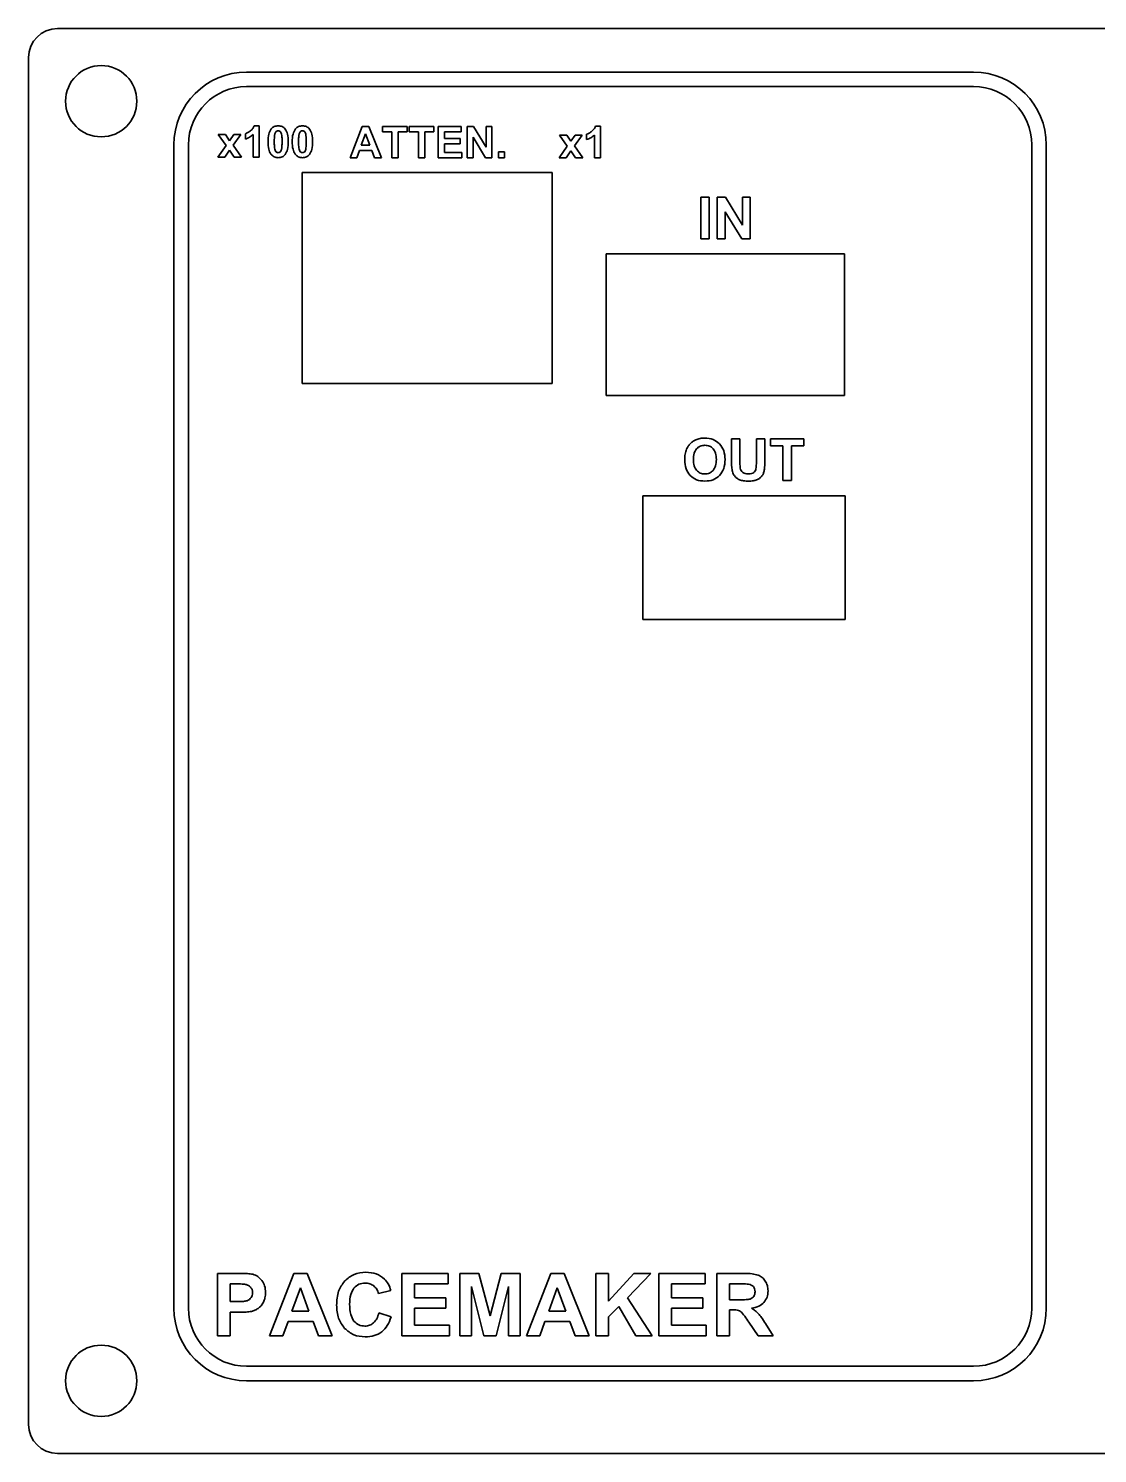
# Model space of a CAD drawing. Header units: millimetres. Extents: x 34 to 182, y 98 to 196.
# Drawn here: x 33.6 to 107.1, y 98 to 196 of the extents above; entities that cross this region are included whole.
import ezdxf

# ---------------------------------------------------------------- set-up
doc = ezdxf.new("R2010")
doc.units = ezdxf.units.MM
doc.header["$LTSCALE"] = 0.75
doc.layers.add('Visible', color=7, linetype='Continuous', lineweight=35)

msp = doc.modelspace()

# ---------------------------------------------------------------- linework, layer by layer
at = {"layer": 'Visible'}
for p, q in [((179.551, 196.039, 0.75), (35.551, 196.039, 0.75)), ((33.551, 194.039, 0.75), (33.551, 100.039, 0.75)), ((48.551, 193.039, 0.75), (98.551, 193.039, 0.75)), ((98.551, 192.039, 0.75), (48.551, 192.039, 0.75)), ((49.078, 189.348, 0.75), (49.412, 189.348, 0.75)), ((49.412, 189.348, 0.75), (49.412, 187.192, 0.75)), ((55.668, 187.155, 0.75), (56.504, 189.303, 0.75)), ((56.504, 189.303, 0.75), (56.963, 189.303, 0.75)), ((56.963, 189.303, 0.75), (57.823, 187.155, 0.75)), ((57.899, 188.939, 0.75), (57.899, 189.303, 0.75)), ((57.899, 189.303, 0.75), (59.605, 189.303, 0.75)), ((59.605, 189.303, 0.75), (59.605, 188.939, 0.75)), ((59.731, 188.939, 0.75), (59.731, 189.303, 0.75)), ((59.731, 189.303, 0.75), (61.438, 189.303, 0.75)), ((61.438, 189.303, 0.75), (61.438, 188.939, 0.75)), ((61.718, 187.155, 0.75), (61.718, 189.303, 0.75)), ((61.718, 189.303, 0.75), (63.31, 189.303, 0.75)), ((63.31, 189.303, 0.75), (63.31, 188.939, 0.75)), ((63.723, 187.155, 0.75), (63.723, 189.303, 0.75)), ((63.723, 189.303, 0.75), (64.145, 189.303, 0.75)), ((64.145, 189.303, 0.75), (65.024, 187.869, 0.75)), ((65.024, 187.869, 0.75), (65.024, 189.303, 0.75)), ((65.024, 189.303, 0.75), (65.427, 189.303, 0.75)), ((65.427, 189.303, 0.75), (65.427, 187.155, 0.75)), ((72.545, 189.311, 0.75), (72.879, 189.311, 0.75)), ((72.879, 189.311, 0.75), (72.879, 187.155, 0.75)), ((47.142, 187.993, 0.75), (46.604, 188.747, 0.75)), ((46.604, 188.747, 0.75), (47.107, 188.747, 0.75)), ((47.107, 188.747, 0.75), (47.382, 188.32, 0.75)), ((47.382, 188.32, 0.75), (47.672, 188.747, 0.75)), ((48.155, 188.747, 0.75), (47.628, 188.011, 0.75)), ((47.672, 188.747, 0.75), (48.155, 188.747, 0.75)), ((48.469, 188.431, 0.75), (48.469, 188.805, 0.75)), ((49.001, 187.192, 0.75), (49.001, 188.743, 0.75)), ((56.729, 188.802, 0.75), (56.438, 188.005, 0.75)), ((57.024, 188.005, 0.75), (56.729, 188.802, 0.75)), ((58.536, 188.939, 0.75), (57.899, 188.939, 0.75)), ((58.536, 187.155, 0.75), (58.536, 188.939, 0.75)), ((58.97, 188.939, 0.75), (58.97, 187.155, 0.75)), ((59.605, 188.939, 0.75), (58.97, 188.939, 0.75)), ((60.369, 188.939, 0.75), (59.731, 188.939, 0.75)), ((60.369, 187.155, 0.75), (60.369, 188.939, 0.75)), ((60.802, 188.939, 0.75), (60.802, 187.155, 0.75)), ((61.438, 188.939, 0.75), (60.802, 188.939, 0.75)), ((63.31, 188.939, 0.75), (62.151, 188.939, 0.75)), ((62.151, 188.939, 0.75), (62.151, 188.463, 0.75)), ((62.151, 188.463, 0.75), (63.229, 188.463, 0.75)), ((63.229, 188.463, 0.75), (63.229, 188.101, 0.75)), ((64.126, 188.556, 0.75), (64.126, 187.155, 0.75)), ((64.992, 187.155, 0.75), (64.126, 188.556, 0.75)), ((70.608, 187.956, 0.75), (70.071, 188.711, 0.75)), ((70.071, 188.711, 0.75), (70.573, 188.711, 0.75)), ((70.573, 188.711, 0.75), (70.849, 188.283, 0.75)), ((70.849, 188.283, 0.75), (71.139, 188.711, 0.75)), ((71.622, 188.711, 0.75), (71.095, 187.974, 0.75)), ((71.139, 188.711, 0.75), (71.622, 188.711, 0.75)), ((71.936, 188.394, 0.75), (71.936, 188.768, 0.75)), ((72.467, 187.155, 0.75), (72.467, 188.706, 0.75)), ((43.551, 108.039, 0.75), (43.551, 188.039, 0.75)), ((44.551, 188.039, 0.75), (44.551, 108.039, 0.75)), ((46.581, 187.192, 0.75), (47.142, 187.993, 0.75)), ((47.063, 187.192, 0.75), (46.581, 187.192, 0.75)), ((47.382, 187.674, 0.75), (47.063, 187.192, 0.75)), ((47.698, 187.192, 0.75), (47.382, 187.674, 0.75)), ((47.628, 188.011, 0.75), (48.204, 187.192, 0.75)), ((48.204, 187.192, 0.75), (47.698, 187.192, 0.75)), ((49.412, 187.192, 0.75), (49.001, 187.192, 0.75)), ((56.305, 187.643, 0.75), (56.128, 187.155, 0.75)), ((57.164, 187.643, 0.75), (56.305, 187.643, 0.75)), ((56.438, 188.005, 0.75), (57.024, 188.005, 0.75)), ((57.351, 187.155, 0.75), (57.164, 187.643, 0.75)), ((63.229, 188.101, 0.75), (62.151, 188.101, 0.75)), ((62.151, 188.101, 0.75), (62.151, 187.517, 0.75)), ((62.151, 187.517, 0.75), (63.351, 187.517, 0.75)), ((63.351, 187.517, 0.75), (63.351, 187.155, 0.75)), ((65.882, 187.155, 0.75), (65.882, 187.567, 0.75)), ((65.882, 187.567, 0.75), (66.294, 187.567, 0.75)), ((66.294, 187.567, 0.75), (66.294, 187.155, 0.75)), ((70.047, 187.155, 0.75), (70.608, 187.956, 0.75)), ((70.849, 187.637, 0.75), (70.529, 187.155, 0.75)), ((71.165, 187.155, 0.75), (70.849, 187.637, 0.75)), ((71.095, 187.974, 0.75), (71.67, 187.155, 0.75)), ((102.551, 108.039, 0.75), (102.551, 188.039, 0.75)), ((103.551, 188.039, 0.75), (103.551, 108.039, 0.75)), ((56.128, 187.155, 0.75), (55.668, 187.155, 0.75)), ((57.823, 187.155, 0.75), (57.351, 187.155, 0.75)), ((58.97, 187.155, 0.75), (58.536, 187.155, 0.75)), ((60.802, 187.155, 0.75), (60.369, 187.155, 0.75)), ((63.351, 187.155, 0.75), (61.718, 187.155, 0.75)), ((64.126, 187.155, 0.75), (63.723, 187.155, 0.75)), ((65.427, 187.155, 0.75), (64.992, 187.155, 0.75)), ((66.294, 187.155, 0.75), (65.882, 187.155, 0.75)), ((70.529, 187.155, 0.75), (70.047, 187.155, 0.75)), ((71.67, 187.155, 0.75), (71.165, 187.155, 0.75)), ((72.879, 187.155, 0.75), (72.467, 187.155, 0.75)), ((52.371, 171.62, 0.75), (52.371, 186.135, 0.75)), ((52.371, 186.135, 0.75), (69.571, 186.135, 0.75)), ((69.571, 186.135, 0.75), (69.571, 171.62, 0.75)), ((79.788, 181.567, 0.75), (79.788, 184.43, 0.75)), ((79.788, 184.43, 0.75), (80.366, 184.43, 0.75)), ((80.366, 184.43, 0.75), (80.366, 181.567, 0.75)), ((80.923, 181.567, 0.75), (80.923, 184.43, 0.75)), ((80.923, 184.43, 0.75), (81.485, 184.43, 0.75)), ((81.485, 184.43, 0.75), (82.657, 182.518, 0.75)), ((82.657, 182.518, 0.75), (82.657, 184.43, 0.75)), ((82.657, 184.43, 0.75), (83.194, 184.43, 0.75)), ((83.194, 184.43, 0.75), (83.194, 181.567, 0.75)), ((81.46, 183.434, 0.75), (81.46, 181.567, 0.75)), ((82.614, 181.567, 0.75), (81.46, 183.434, 0.75)), ((80.366, 181.567, 0.75), (79.788, 181.567, 0.75)), ((81.46, 181.567, 0.75), (80.923, 181.567, 0.75)), ((83.194, 181.567, 0.75), (82.614, 181.567, 0.75)), ((73.281, 170.797, 0.75), (73.281, 180.547, 0.75)), ((73.281, 180.547, 0.75), (89.681, 180.547, 0.75)), ((89.681, 180.547, 0.75), (89.681, 170.797, 0.75)), ((69.571, 171.62, 0.75), (52.371, 171.62, 0.75)), ((89.681, 170.797, 0.75), (73.281, 170.797, 0.75)), ((81.904, 166.295, 0.75), (81.904, 167.822, 0.75)), ((81.904, 167.822, 0.75), (82.482, 167.822, 0.75)), ((82.482, 167.822, 0.75), (82.482, 166.271, 0.75)), ((83.609, 166.238, 0.75), (83.609, 167.822, 0.75)), ((83.609, 167.822, 0.75), (84.187, 167.822, 0.75)), ((84.187, 167.822, 0.75), (84.187, 166.318, 0.75)), ((84.591, 167.338, 0.75), (84.591, 167.822, 0.75)), ((84.591, 167.822, 0.75), (86.867, 167.822, 0.75)), ((86.867, 167.822, 0.75), (86.867, 167.338, 0.75)), ((85.441, 167.338, 0.75), (84.591, 167.338, 0.75)), ((85.441, 164.959, 0.75), (85.441, 167.338, 0.75)), ((86.019, 167.338, 0.75), (86.019, 164.959, 0.75)), ((86.867, 167.338, 0.75), (86.019, 167.338, 0.75)), ((86.019, 164.959, 0.75), (85.441, 164.959, 0.75)), ((75.813, 155.39, 0.75), (75.813, 163.89, 0.75)), ((75.813, 163.89, 0.75), (89.713, 163.89, 0.75)), ((89.713, 163.89, 0.75), (89.713, 155.39, 0.75)), ((89.713, 155.39, 0.75), (75.813, 155.39, 0.75)), ((46.561, 110.427, 0.75), (47.953, 110.427, 0.75)), ((46.561, 106.132, 0.75), (46.561, 110.427, 0.75)), ((50.127, 106.132, 0.75), (51.8, 110.427, 0.75)), ((51.8, 110.427, 0.75), (52.717, 110.427, 0.75)), ((52.717, 110.427, 0.75), (54.436, 106.132, 0.75)), ((59.229, 110.427, 0.75), (62.414, 110.427, 0.75)), ((59.229, 106.132, 0.75), (59.229, 110.427, 0.75)), ((62.414, 110.427, 0.75), (62.414, 109.7, 0.75)), ((63.22, 110.427, 0.75), (64.517, 110.427, 0.75)), ((63.22, 106.132, 0.75), (63.22, 110.427, 0.75)), ((64.517, 110.427, 0.75), (65.297, 107.497, 0.75)), ((65.297, 107.497, 0.75), (66.067, 110.427, 0.75)), ((66.067, 110.427, 0.75), (67.368, 110.427, 0.75)), ((67.368, 110.427, 0.75), (67.368, 106.132, 0.75)), ((67.793, 106.132, 0.75), (69.466, 110.427, 0.75)), ((69.466, 110.427, 0.75), (70.383, 110.427, 0.75)), ((70.383, 110.427, 0.75), (72.102, 106.132, 0.75)), ((72.574, 110.427, 0.75), (73.441, 110.427, 0.75)), ((72.574, 106.132, 0.75), (72.574, 110.427, 0.75)), ((73.441, 108.52, 0.75), (75.193, 110.427, 0.75)), ((73.441, 110.427, 0.75), (73.441, 108.52, 0.75)), ((76.359, 110.427, 0.75), (74.742, 108.754, 0.75)), ((75.193, 110.427, 0.75), (76.359, 110.427, 0.75)), ((76.895, 110.427, 0.75), (80.08, 110.427, 0.75)), ((76.895, 106.132, 0.75), (76.895, 110.427, 0.75)), ((80.08, 110.427, 0.75), (80.08, 109.7, 0.75)), ((80.9, 110.427, 0.75), (82.725, 110.427, 0.75)), ((80.9, 106.132, 0.75), (80.9, 110.427, 0.75)), ((47.429, 109.7, 0.75), (47.429, 108.482, 0.75)), ((47.847, 109.7, 0.75), (47.429, 109.7, 0.75)), ((52.248, 109.425, 0.75), (51.668, 107.831, 0.75)), ((52.84, 107.831, 0.75), (52.248, 109.425, 0.75)), ((58.473, 109.243, 0.75), (57.615, 109.038, 0.75)), ((60.097, 109.7, 0.75), (60.097, 108.748, 0.75)), ((62.414, 109.7, 0.75), (60.097, 109.7, 0.75)), ((64.025, 109.513, 0.75), (64.025, 106.132, 0.75)), ((64.875, 106.132, 0.75), (64.025, 109.513, 0.75)), ((66.562, 109.513, 0.75), (65.71, 106.132, 0.75)), ((66.562, 106.132, 0.75), (66.562, 109.513, 0.75)), ((69.914, 109.425, 0.75), (69.334, 107.831, 0.75)), ((70.506, 107.831, 0.75), (69.914, 109.425, 0.75)), ((77.763, 109.7, 0.75), (77.763, 108.748, 0.75)), ((80.08, 109.7, 0.75), (77.763, 109.7, 0.75)), ((82.444, 109.7, 0.75), (81.767, 109.7, 0.75)), ((81.767, 109.7, 0.75), (81.767, 108.611, 0.75)), ((47.429, 108.482, 0.75), (47.903, 108.482, 0.75)), ((51.668, 107.831, 0.75), (52.84, 107.831, 0.75)), ((60.097, 108.748, 0.75), (62.253, 108.748, 0.75)), ((60.097, 108.025, 0.75), (60.097, 106.856, 0.75)), ((62.253, 108.025, 0.75), (60.097, 108.025, 0.75)), ((62.253, 108.748, 0.75), (62.253, 108.025, 0.75)), ((69.334, 107.831, 0.75), (70.506, 107.831, 0.75)), ((74.144, 108.148, 0.75), (73.441, 107.43, 0.75)), ((75.325, 106.132, 0.75), (74.144, 108.148, 0.75)), ((74.742, 108.754, 0.75), (76.447, 106.132, 0.75)), ((77.763, 108.748, 0.75), (79.919, 108.748, 0.75)), ((77.763, 108.025, 0.75), (77.763, 106.856, 0.75)), ((79.919, 108.025, 0.75), (77.763, 108.025, 0.75)), ((79.919, 108.748, 0.75), (79.919, 108.025, 0.75)), ((81.767, 108.611, 0.75), (82.409, 108.611, 0.75)), ((81.767, 107.925, 0.75), (81.767, 106.132, 0.75)), ((81.943, 107.925, 0.75), (81.767, 107.925, 0.75)), ((47.429, 107.752, 0.75), (47.429, 106.132, 0.75)), ((47.994, 107.752, 0.75), (47.429, 107.752, 0.75)), ((51.401, 107.108, 0.75), (51.047, 106.132, 0.75)), ((53.118, 107.108, 0.75), (51.401, 107.108, 0.75)), ((53.493, 106.132, 0.75), (53.118, 107.108, 0.75)), ((57.644, 107.711, 0.75), (58.485, 107.445, 0.75)), ((60.097, 106.856, 0.75), (62.496, 106.856, 0.75)), ((62.496, 106.856, 0.75), (62.496, 106.132, 0.75)), ((69.067, 107.108, 0.75), (68.713, 106.132, 0.75)), ((70.784, 107.108, 0.75), (69.067, 107.108, 0.75)), ((71.159, 106.132, 0.75), (70.784, 107.108, 0.75)), ((73.441, 107.43, 0.75), (73.441, 106.132, 0.75)), ((77.763, 106.856, 0.75), (80.162, 106.856, 0.75)), ((80.162, 106.856, 0.75), (80.162, 106.132, 0.75)), ((83.724, 106.132, 0.75), (83.097, 107.067, 0.75)), ((84.237, 106.97, 0.75), (84.762, 106.132, 0.75)), ((47.429, 106.132, 0.75), (46.561, 106.132, 0.75)), ((51.047, 106.132, 0.75), (50.127, 106.132, 0.75)), ((54.436, 106.132, 0.75), (53.493, 106.132, 0.75)), ((62.496, 106.132, 0.75), (59.229, 106.132, 0.75)), ((64.025, 106.132, 0.75), (63.22, 106.132, 0.75)), ((65.71, 106.132, 0.75), (64.875, 106.132, 0.75)), ((67.368, 106.132, 0.75), (66.562, 106.132, 0.75)), ((68.713, 106.132, 0.75), (67.793, 106.132, 0.75)), ((72.102, 106.132, 0.75), (71.159, 106.132, 0.75)), ((73.441, 106.132, 0.75), (72.574, 106.132, 0.75)), ((76.447, 106.132, 0.75), (75.325, 106.132, 0.75)), ((80.162, 106.132, 0.75), (76.895, 106.132, 0.75)), ((81.767, 106.132, 0.75), (80.9, 106.132, 0.75)), ((84.762, 106.132, 0.75), (83.724, 106.132, 0.75)), ((48.551, 104.039, 0.75), (98.551, 104.039, 0.75)), ((98.551, 103.039, 0.75), (48.551, 103.039, 0.75)), ((35.551, 98.039, 0.75), (179.551, 98.039, 0.75))]:
    msp.add_line(p, q, dxfattribs=at)
at = {"layer": 'Visible', "extrusion": (0, 0, -1)}
for centre in [(-38.551, 191.039, -0.75), (-38.551, 103.039, -0.75)]:
    msp.add_circle(centre, 2.45, dxfattribs=at)
for centre, radius, start, end in [((-35.551, 194.039, -0.75), 2, 0, 90), ((-48.551, 188.039, -0.75), 5, 0, 90), ((-98.551, 188.039, -0.75), 5, 90, 180), ((-48.551, 108.039, -0.75), 5, 270, 0), ((-98.551, 108.039, -0.75), 5, 180, 270), ((-35.551, 100.039, -0.75), 2, 270, 0)]:
    msp.add_arc(centre, radius, start, end, dxfattribs=at)
at = {"layer": 'Visible'}
for centre, start, end in [((48.551, 188.039, 0.75), 90, 180), ((98.551, 188.039, 0.75), 0, 90), ((48.551, 108.039, 0.75), 180, 270), ((98.551, 108.039, 0.75), 270, 0)]:
    msp.add_arc(centre, 4, start, end, dxfattribs=at)
for points, knots in [([(48.819, 189.004, 0.75), (48.877, 189.054, 0.75), (48.988, 189.15, 0.75), (49.049, 189.284, 0.75), (49.078, 189.348, 0.75)], [0, 0, 0, 0, 0.02258052, 0.04353911, 0.04353911, 0.04353911, 0.04353911]), ([(50.237, 189.128, 0.75), (50.302, 189.192, 0.75), (50.437, 189.325, 0.75), (50.626, 189.34, 0.75), (50.723, 189.348, 0.75)], [0, 0, 0, 0, 0.02659508, 0.05489219, 0.05489219, 0.05489219, 0.05489219]), ([(50.723, 189.348, 0.75), (50.821, 189.34, 0.75), (51.01, 189.324, 0.75), (51.145, 189.19, 0.75), (51.211, 189.125, 0.75)], [0, 0, 0, 0, 0.0283473, 0.05516495, 0.05516495, 0.05516495, 0.05516495]), ([(51.905, 189.128, 0.75), (51.971, 189.192, 0.75), (52.106, 189.325, 0.75), (52.294, 189.34, 0.75), (52.392, 189.348, 0.75)], [0, 0, 0, 0, 0.02659508, 0.05489216, 0.05489216, 0.05489216, 0.05489216]), ([(52.392, 189.348, 0.75), (52.489, 189.34, 0.75), (52.679, 189.324, 0.75), (52.814, 189.19, 0.75), (52.88, 189.125, 0.75)], [0, 0, 0, 0, 0.02834733, 0.05516498, 0.05516498, 0.05516498, 0.05516498]), ([(72.286, 188.967, 0.75), (72.343, 189.017, 0.75), (72.454, 189.114, 0.75), (72.515, 189.247, 0.75), (72.545, 189.311, 0.75)], [0, 0, 0, 0, 0.02258052, 0.04353911, 0.04353911, 0.04353911, 0.04353911]), ([(48.469, 188.805, 0.75), (48.526, 188.828, 0.75), (48.651, 188.879, 0.75), (48.76, 188.96, 0.75), (48.819, 189.004, 0.75)], [0, 0, 0, 0, 0.01845445, 0.0404242, 0.0404242, 0.0404242, 0.0404242]), ([(49.001, 188.743, 0.75), (48.922, 188.677, 0.75), (48.762, 188.544, 0.75), (48.567, 188.469, 0.75), (48.469, 188.431, 0.75)], [0, 0, 0, 0, 0.03066658, 0.06202334, 0.06202334, 0.06202334, 0.06202334]), ([(50.026, 188.255, 0.75), (50.028, 188.433, 0.75), (50.031, 188.742, 0.75), (50.176, 189.013, 0.75), (50.237, 189.128, 0.75)], [0, 0, 0, 0, 0.0524144, 0.09096624, 0.09096624, 0.09096624, 0.09096624]), ([(50.218, 187.395, 0.75), (50.162, 187.505, 0.75), (50.027, 187.774, 0.75), (50.026, 188.077, 0.75), (50.026, 188.255, 0.75)], [0, 0, 0, 0, 0.03653563, 0.08915954, 0.08915954, 0.08915954, 0.08915954]), ([(50.499, 188.788, 0.75), (50.487, 188.717, 0.75), (50.456, 188.539, 0.75), (50.457, 188.359, 0.75), (50.457, 188.251, 0.75)], [0, 0, 0, 0, 0.02165895, 0.0540128, 0.0540128, 0.0540128, 0.0540128]), ([(50.457, 188.251, 0.75), (50.456, 188.144, 0.75), (50.456, 187.97, 0.75), (50.484, 187.798, 0.75), (50.495, 187.731, 0.75)], [0, 0, 0, 0, 0.03191119, 0.05221808, 0.05221808, 0.05221808, 0.05221808]), ([(50.59, 188.958, 0.75), (50.571, 188.937, 0.75), (50.527, 188.888, 0.75), (50.509, 188.825, 0.75), (50.499, 188.788, 0.75)], [0, 0, 0, 0, 0.00839607, 0.01949728, 0.01949728, 0.01949728, 0.01949728]), ([(50.723, 189.007, 0.75), (50.699, 189.005, 0.75), (50.65, 189.001, 0.75), (50.61, 188.972, 0.75), (50.59, 188.958, 0.75)], [0, 0, 0, 0, 0.00717046, 0.01440642, 0.01440642, 0.01440642, 0.01440642]), ([(50.855, 188.958, 0.75), (50.835, 188.972, 0.75), (50.796, 189.001, 0.75), (50.747, 189.005, 0.75), (50.723, 189.007, 0.75)], [0, 0, 0, 0, 0.00714113, 0.01427546, 0.01427546, 0.01427546, 0.01427546]), ([(50.952, 188.769, 0.75), (50.941, 188.811, 0.75), (50.922, 188.881, 0.75), (50.875, 188.936, 0.75), (50.855, 188.958, 0.75)], [0, 0, 0, 0, 0.01259324, 0.02145562, 0.02145562, 0.02145562, 0.02145562]), ([(50.947, 187.715, 0.75), (50.96, 187.786, 0.75), (50.99, 187.963, 0.75), (50.99, 188.143, 0.75), (50.99, 188.251, 0.75)], [0, 0, 0, 0, 0.02155029, 0.05386756, 0.05386756, 0.05386756, 0.05386756]), ([(50.99, 188.251, 0.75), (50.99, 188.357, 0.75), (50.991, 188.531, 0.75), (50.963, 188.703, 0.75), (50.952, 188.769, 0.75)], [0, 0, 0, 0, 0.03187458, 0.05207268, 0.05207268, 0.05207268, 0.05207268]), ([(51.421, 188.251, 0.75), (51.419, 188.072, 0.75), (51.415, 187.762, 0.75), (51.271, 187.49, 0.75), (51.21, 187.375, 0.75)], [0, 0, 0, 0, 0.05263301, 0.09125167, 0.09125167, 0.09125167, 0.09125167]), ([(51.211, 189.125, 0.75), (51.272, 189.011, 0.75), (51.416, 188.739, 0.75), (51.419, 188.43, 0.75), (51.421, 188.251, 0.75)], [0, 0, 0, 0, 0.03840661, 0.0910724, 0.0910724, 0.0910724, 0.0910724]), ([(51.694, 188.255, 0.75), (51.696, 188.433, 0.75), (51.7, 188.742, 0.75), (51.844, 189.013, 0.75), (51.905, 189.128, 0.75)], [0, 0, 0, 0, 0.05241441, 0.09096625, 0.09096625, 0.09096625, 0.09096625]), ([(51.886, 187.395, 0.75), (51.831, 187.505, 0.75), (51.695, 187.774, 0.75), (51.695, 188.077, 0.75), (51.694, 188.255, 0.75)], [0, 0, 0, 0, 0.03653565, 0.08915955, 0.08915955, 0.08915955, 0.08915955]), ([(52.125, 188.251, 0.75), (52.125, 188.144, 0.75), (52.124, 187.97, 0.75), (52.152, 187.798, 0.75), (52.163, 187.731, 0.75)], [0, 0, 0, 0, 0.03191119, 0.05221808, 0.05221808, 0.05221808, 0.05221808]), ([(52.168, 188.788, 0.75), (52.155, 188.717, 0.75), (52.125, 188.539, 0.75), (52.125, 188.359, 0.75), (52.125, 188.251, 0.75)], [0, 0, 0, 0, 0.02165895, 0.0540128, 0.0540128, 0.0540128, 0.0540128]), ([(52.258, 188.958, 0.75), (52.239, 188.937, 0.75), (52.195, 188.888, 0.75), (52.178, 188.825, 0.75), (52.168, 188.788, 0.75)], [0, 0, 0, 0, 0.00839607, 0.01949727, 0.01949727, 0.01949727, 0.01949727]), ([(52.392, 189.007, 0.75), (52.367, 189.005, 0.75), (52.319, 189.001, 0.75), (52.279, 188.972, 0.75), (52.258, 188.958, 0.75)], [0, 0, 0, 0, 0.00717049, 0.01440645, 0.01440645, 0.01440645, 0.01440645]), ([(52.524, 188.958, 0.75), (52.504, 188.972, 0.75), (52.464, 189.001, 0.75), (52.416, 189.005, 0.75), (52.392, 189.007, 0.75)], [0, 0, 0, 0, 0.0071411, 0.01427546, 0.01427546, 0.01427546, 0.01427546]), ([(52.62, 188.769, 0.75), (52.609, 188.811, 0.75), (52.59, 188.881, 0.75), (52.543, 188.936, 0.75), (52.524, 188.958, 0.75)], [0, 0, 0, 0, 0.01259324, 0.0214556, 0.0214556, 0.0214556, 0.0214556]), ([(52.616, 187.715, 0.75), (52.628, 187.786, 0.75), (52.659, 187.963, 0.75), (52.659, 188.143, 0.75), (52.658, 188.251, 0.75)], [0, 0, 0, 0, 0.02155028, 0.05386755, 0.05386755, 0.05386755, 0.05386755]), ([(52.658, 188.251, 0.75), (52.659, 188.357, 0.75), (52.66, 188.531, 0.75), (52.631, 188.703, 0.75), (52.62, 188.769, 0.75)], [0, 0, 0, 0, 0.03187458, 0.05207269, 0.05207269, 0.05207269, 0.05207269]), ([(53.089, 188.251, 0.75), (53.087, 188.072, 0.75), (53.084, 187.762, 0.75), (52.939, 187.49, 0.75), (52.878, 187.375, 0.75)], [0, 0, 0, 0, 0.05263301, 0.09125164, 0.09125164, 0.09125164, 0.09125164]), ([(52.88, 189.125, 0.75), (52.94, 189.011, 0.75), (53.084, 188.739, 0.75), (53.087, 188.43, 0.75), (53.089, 188.251, 0.75)], [0, 0, 0, 0, 0.0384066, 0.09107239, 0.09107239, 0.09107239, 0.09107239]), ([(71.936, 188.768, 0.75), (71.993, 188.791, 0.75), (72.118, 188.842, 0.75), (72.227, 188.923, 0.75), (72.286, 188.967, 0.75)], [0, 0, 0, 0, 0.01845445, 0.0404242, 0.0404242, 0.0404242, 0.0404242]), ([(72.467, 188.706, 0.75), (72.388, 188.64, 0.75), (72.228, 188.507, 0.75), (72.034, 188.432, 0.75), (71.936, 188.394, 0.75)], [0, 0, 0, 0, 0.03066658, 0.06202334, 0.06202334, 0.06202334, 0.06202334]), ([(50.723, 187.155, 0.75), (50.624, 187.165, 0.75), (50.427, 187.184, 0.75), (50.287, 187.325, 0.75), (50.218, 187.395, 0.75)], [0, 0, 0, 0, 0.02893821, 0.05755222, 0.05755222, 0.05755222, 0.05755222]), ([(50.495, 187.731, 0.75), (50.506, 187.69, 0.75), (50.525, 187.621, 0.75), (50.571, 187.566, 0.75), (50.59, 187.543, 0.75)], [0, 0, 0, 0, 0.01247747, 0.02124461, 0.02124461, 0.02124461, 0.02124461]), ([(50.59, 187.543, 0.75), (50.61, 187.53, 0.75), (50.651, 187.502, 0.75), (50.699, 187.498, 0.75), (50.723, 187.496, 0.75)], [0, 0, 0, 0, 0.00718155, 0.01434593, 0.01434593, 0.01434593, 0.01434593]), ([(50.723, 187.496, 0.75), (50.748, 187.498, 0.75), (50.796, 187.502, 0.75), (50.836, 187.53, 0.75), (50.857, 187.543, 0.75)], [0, 0, 0, 0, 0.00716435, 0.01434592, 0.01434592, 0.01434592, 0.01434592]), ([(51.21, 187.375, 0.75), (51.144, 187.311, 0.75), (51.009, 187.179, 0.75), (50.821, 187.163, 0.75), (50.723, 187.155, 0.75)], [0, 0, 0, 0, 0.02659508, 0.05489216, 0.05489216, 0.05489216, 0.05489216]), ([(50.857, 187.543, 0.75), (50.876, 187.565, 0.75), (50.919, 187.614, 0.75), (50.937, 187.678, 0.75), (50.947, 187.715, 0.75)], [0, 0, 0, 0, 0.0084826, 0.01961811, 0.01961811, 0.01961811, 0.01961811]), ([(52.392, 187.155, 0.75), (52.293, 187.165, 0.75), (52.095, 187.184, 0.75), (51.956, 187.325, 0.75), (51.886, 187.395, 0.75)], [0, 0, 0, 0, 0.02893818, 0.05755221, 0.05755221, 0.05755221, 0.05755221]), ([(52.163, 187.731, 0.75), (52.174, 187.69, 0.75), (52.193, 187.621, 0.75), (52.239, 187.566, 0.75), (52.258, 187.543, 0.75)], [0, 0, 0, 0, 0.01247747, 0.02124461, 0.02124461, 0.02124461, 0.02124461]), ([(52.258, 187.543, 0.75), (52.279, 187.53, 0.75), (52.319, 187.502, 0.75), (52.368, 187.498, 0.75), (52.392, 187.496, 0.75)], [0, 0, 0, 0, 0.0071816, 0.01434595, 0.01434595, 0.01434595, 0.01434595]), ([(52.392, 187.496, 0.75), (52.416, 187.498, 0.75), (52.465, 187.502, 0.75), (52.505, 187.53, 0.75), (52.525, 187.543, 0.75)], [0, 0, 0, 0, 0.00716435, 0.0143459, 0.0143459, 0.0143459, 0.0143459]), ([(52.878, 187.375, 0.75), (52.813, 187.311, 0.75), (52.678, 187.179, 0.75), (52.489, 187.163, 0.75), (52.392, 187.155, 0.75)], [0, 0, 0, 0, 0.02659508, 0.05489216, 0.05489216, 0.05489216, 0.05489216]), ([(52.525, 187.543, 0.75), (52.544, 187.565, 0.75), (52.588, 187.614, 0.75), (52.606, 187.678, 0.75), (52.616, 187.715, 0.75)], [0, 0, 0, 0, 0.0084826, 0.01961813, 0.01961813, 0.01961813, 0.01961813]), ([(79.076, 167.5, 0.75), (79.133, 167.554, 0.75), (79.243, 167.658, 0.75), (79.38, 167.725, 0.75), (79.447, 167.758, 0.75)], [0, 0, 0, 0, 0.02334556, 0.04541782, 0.04541782, 0.04541782, 0.04541782]), ([(79.447, 167.758, 0.75), (79.542, 167.791, 0.75), (79.742, 167.86, 0.75), (79.953, 167.867, 0.75), (80.064, 167.871, 0.75)], [0, 0, 0, 0, 0.03003529, 0.06306708, 0.06306708, 0.06306708, 0.06306708]), ([(80.064, 167.871, 0.75), (80.261, 167.858, 0.75), (80.64, 167.832, 0.75), (80.935, 167.593, 0.75), (81.076, 167.478, 0.75)], [0, 0, 0, 0, 0.0577733, 0.1109141, 0.1109141, 0.1109141, 0.1109141]), ([(78.679, 166.373, 0.75), (78.683, 166.508, 0.75), (78.689, 166.76, 0.75), (78.772, 166.998, 0.75), (78.81, 167.107, 0.75)], [0, 0, 0, 0, 0.04036716, 0.07499043, 0.07499043, 0.07499043, 0.07499043]), ([(78.81, 167.107, 0.75), (78.846, 167.178, 0.75), (78.917, 167.321, 0.75), (79.023, 167.44, 0.75), (79.076, 167.5, 0.75)], [0, 0, 0, 0, 0.02373675, 0.04758294, 0.04758294, 0.04758294, 0.04758294]), ([(79.494, 167.131, 0.75), (79.43, 167.031, 0.75), (79.287, 166.808, 0.75), (79.279, 166.541, 0.75), (79.275, 166.393, 0.75)], [0, 0, 0, 0, 0.03477714, 0.07828627, 0.07828627, 0.07828627, 0.07828627]), ([(80.07, 167.377, 0.75), (79.957, 167.368, 0.75), (79.738, 167.35, 0.75), (79.574, 167.203, 0.75), (79.494, 167.131, 0.75)], [0, 0, 0, 0, 0.03285654, 0.06420727, 0.06420727, 0.06420727, 0.06420727]), ([(80.642, 167.135, 0.75), (80.563, 167.205, 0.75), (80.4, 167.351, 0.75), (80.182, 167.368, 0.75), (80.07, 167.377, 0.75)], [0, 0, 0, 0, 0.03094151, 0.06368393, 0.06368393, 0.06368393, 0.06368393]), ([(80.859, 166.4, 0.75), (80.855, 166.548, 0.75), (80.847, 166.813, 0.75), (80.705, 167.036, 0.75), (80.642, 167.135, 0.75)], [0, 0, 0, 0, 0.04330923, 0.07784507, 0.07784507, 0.07784507, 0.07784507]), ([(81.076, 167.478, 0.75), (81.187, 167.328, 0.75), (81.425, 167.004, 0.75), (81.445, 166.602, 0.75), (81.457, 166.387, 0.75)], [0, 0, 0, 0, 0.0549343, 0.117914, 0.117914, 0.117914, 0.117914]), ([(79.056, 165.299, 0.75), (78.946, 165.448, 0.75), (78.712, 165.766, 0.75), (78.69, 166.162, 0.75), (78.679, 166.373, 0.75)], [0, 0, 0, 0, 0.0543232, 0.1160816, 0.1160816, 0.1160816, 0.1160816]), ([(79.275, 166.393, 0.75), (79.28, 166.246, 0.75), (79.289, 165.978, 0.75), (79.434, 165.755, 0.75), (79.5, 165.654, 0.75)], [0, 0, 0, 0, 0.04314045, 0.0784699, 0.0784699, 0.0784699, 0.0784699]), ([(79.5, 165.654, 0.75), (79.58, 165.581, 0.75), (79.742, 165.434, 0.75), (79.96, 165.414, 0.75), (80.07, 165.404, 0.75)], [0, 0, 0, 0, 0.03164197, 0.06379818, 0.06379818, 0.06379818, 0.06379818]), ([(80.07, 165.404, 0.75), (80.179, 165.414, 0.75), (80.396, 165.434, 0.75), (80.557, 165.58, 0.75), (80.636, 165.652, 0.75)], [0, 0, 0, 0, 0.03205094, 0.06337016, 0.06337016, 0.06337016, 0.06337016]), ([(80.636, 165.652, 0.75), (80.701, 165.753, 0.75), (80.846, 165.98, 0.75), (80.854, 166.251, 0.75), (80.859, 166.4, 0.75)], [0, 0, 0, 0, 0.03538893, 0.07934633, 0.07934633, 0.07934633, 0.07934633]), ([(81.457, 166.387, 0.75), (81.446, 166.173, 0.75), (81.425, 165.773, 0.75), (81.189, 165.451, 0.75), (81.08, 165.301, 0.75)], [0, 0, 0, 0, 0.0625306, 0.1171877, 0.1171877, 0.1171877, 0.1171877]), ([(81.96, 165.568, 0.75), (81.944, 165.67, 0.75), (81.905, 165.91, 0.75), (81.904, 166.154, 0.75), (81.904, 166.295, 0.75)], [0, 0, 0, 0, 0.03076348, 0.07297473, 0.07297473, 0.07297473, 0.07297473]), ([(82.482, 166.271, 0.75), (82.481, 166.17, 0.75), (82.48, 166.01, 0.75), (82.497, 165.851, 0.75), (82.503, 165.793, 0.75)], [0, 0, 0, 0, 0.03042467, 0.04793063, 0.04793063, 0.04793063, 0.04793063]), ([(82.503, 165.793, 0.75), (82.52, 165.737, 0.75), (82.553, 165.627, 0.75), (82.637, 165.549, 0.75), (82.679, 165.51, 0.75)], [0, 0, 0, 0, 0.01705556, 0.03388881, 0.03388881, 0.03388881, 0.03388881]), ([(83.433, 165.504, 0.75), (83.471, 165.539, 0.75), (83.544, 165.608, 0.75), (83.57, 165.705, 0.75), (83.584, 165.752, 0.75)], [0, 0, 0, 0, 0.0150804, 0.02951057, 0.02951057, 0.02951057, 0.02951057]), ([(83.584, 165.752, 0.75), (83.591, 165.817, 0.75), (83.609, 165.978, 0.75), (83.609, 166.141, 0.75), (83.609, 166.238, 0.75)], [0, 0, 0, 0, 0.01957525, 0.04873256, 0.04873256, 0.04873256, 0.04873256]), ([(84.187, 166.318, 0.75), (84.187, 166.171, 0.75), (84.188, 165.927, 0.75), (84.154, 165.686, 0.75), (84.14, 165.59, 0.75)], [0, 0, 0, 0, 0.04400975, 0.07308052, 0.07308052, 0.07308052, 0.07308052]), ([(80.072, 164.91, 0.75), (79.873, 164.923, 0.75), (79.493, 164.948, 0.75), (79.197, 165.185, 0.75), (79.056, 165.299, 0.75)], [0, 0, 0, 0, 0.0581419, 0.1111209, 0.1111209, 0.1111209, 0.1111209]), ([(81.08, 165.301, 0.75), (80.939, 165.187, 0.75), (80.646, 164.949, 0.75), (80.269, 164.923, 0.75), (80.072, 164.91, 0.75)], [0, 0, 0, 0, 0.052897, 0.1104695, 0.1104695, 0.1104695, 0.1104695]), ([(82.123, 165.25, 0.75), (82.085, 165.3, 0.75), (82.013, 165.397, 0.75), (81.978, 165.513, 0.75), (81.96, 165.568, 0.75)], [0, 0, 0, 0, 0.01862153, 0.03595502, 0.03595502, 0.03595502, 0.03595502]), ([(82.457, 165.004, 0.75), (82.391, 165.037, 0.75), (82.265, 165.1, 0.75), (82.169, 165.201, 0.75), (82.123, 165.25, 0.75)], [0, 0, 0, 0, 0.02183361, 0.04176412, 0.04176412, 0.04176412, 0.04176412]), ([(83.08, 164.91, 0.75), (82.958, 164.911, 0.75), (82.746, 164.913, 0.75), (82.543, 164.977, 0.75), (82.457, 165.004, 0.75)], [0, 0, 0, 0, 0.03616003, 0.06330712, 0.06330712, 0.06330712, 0.06330712]), ([(82.679, 165.51, 0.75), (82.733, 165.479, 0.75), (82.852, 165.412, 0.75), (82.988, 165.407, 0.75), (83.062, 165.404, 0.75)], [0, 0, 0, 0, 0.01838973, 0.04022918, 0.04022918, 0.04022918, 0.04022918]), ([(83.062, 165.404, 0.75), (83.136, 165.406, 0.75), (83.268, 165.409, 0.75), (83.383, 165.475, 0.75), (83.433, 165.504, 0.75)], [0, 0, 0, 0, 0.0217252, 0.03895629, 0.03895629, 0.03895629, 0.03895629]), ([(83.63, 164.996, 0.75), (83.55, 164.971, 0.75), (83.371, 164.915, 0.75), (83.183, 164.912, 0.75), (83.08, 164.91, 0.75)], [0, 0, 0, 0, 0.02515613, 0.05599278, 0.05599278, 0.05599278, 0.05599278]), ([(83.966, 165.23, 0.75), (83.92, 165.183, 0.75), (83.822, 165.085, 0.75), (83.696, 165.027, 0.75), (83.63, 164.996, 0.75)], [0, 0, 0, 0, 0.01970746, 0.04124965, 0.04124965, 0.04124965, 0.04124965]), ([(84.14, 165.59, 0.75), (84.122, 165.522, 0.75), (84.086, 165.392, 0.75), (84.006, 165.283, 0.75), (83.966, 165.23, 0.75)], [0, 0, 0, 0, 0.02073747, 0.04023923, 0.04023923, 0.04023923, 0.04023923]), ([(47.953, 110.427, 0.75), (48.171, 110.429, 0.75), (48.517, 110.431, 0.75), (48.858, 110.381, 0.75), (48.984, 110.363, 0.75)], [0, 0, 0, 0, 0.0653519, 0.1034527, 0.1034527, 0.1034527, 0.1034527]), ([(48.984, 110.363, 0.75), (49.103, 110.32, 0.75), (49.345, 110.233, 0.75), (49.516, 110.039, 0.75), (49.602, 109.941, 0.75)], [0, 0, 0, 0, 0.03723622, 0.07593118, 0.07593118, 0.07593118, 0.07593118]), ([(49.602, 109.941, 0.75), (49.675, 109.821, 0.75), (49.83, 109.564, 0.75), (49.844, 109.265, 0.75), (49.851, 109.106, 0.75)], [0, 0, 0, 0, 0.04143529, 0.08835891, 0.08835891, 0.08835891, 0.08835891]), ([(54.744, 108.241, 0.75), (54.759, 108.57, 0.75), (54.787, 109.179, 0.75), (55.136, 109.676, 0.75), (55.298, 109.906, 0.75)], [0, 0, 0, 0, 0.0962159, 0.1786344, 0.1786344, 0.1786344, 0.1786344]), ([(55.298, 109.906, 0.75), (55.501, 110.079, 0.75), (55.92, 110.436, 0.75), (56.47, 110.479, 0.75), (56.754, 110.5, 0.75)], [0, 0, 0, 0, 0.0780813, 0.1609447, 0.1609447, 0.1609447, 0.1609447]), ([(56.754, 110.5, 0.75), (57, 110.484, 0.75), (57.474, 110.454, 0.75), (57.853, 110.17, 0.75), (58.034, 110.034, 0.75)], [0, 0, 0, 0, 0.0723545, 0.1388823, 0.1388823, 0.1388823, 0.1388823]), ([(58.034, 110.034, 0.75), (58.127, 109.927, 0.75), (58.328, 109.694, 0.75), (58.423, 109.401, 0.75), (58.473, 109.243, 0.75)], [0, 0, 0, 0, 0.0422185, 0.09131723, 0.09131723, 0.09131723, 0.09131723]), ([(82.725, 110.427, 0.75), (82.925, 110.427, 0.75), (83.263, 110.426, 0.75), (83.59, 110.344, 0.75), (83.724, 110.31, 0.75)], [0, 0, 0, 0, 0.0594718, 0.1009172, 0.1009172, 0.1009172, 0.1009172]), ([(83.724, 110.31, 0.75), (83.824, 110.264, 0.75), (84.026, 110.17, 0.75), (84.158, 109.99, 0.75), (84.225, 109.9, 0.75)], [0, 0, 0, 0, 0.03240493, 0.06567699, 0.06567699, 0.06567699, 0.06567699]), ([(84.225, 109.9, 0.75), (84.28, 109.796, 0.75), (84.392, 109.584, 0.75), (84.406, 109.345, 0.75), (84.413, 109.223, 0.75)], [0, 0, 0, 0, 0.03469181, 0.07095794, 0.07095794, 0.07095794, 0.07095794]), ([(48.472, 109.671, 0.75), (48.394, 109.68, 0.75), (48.186, 109.702, 0.75), (47.978, 109.701, 0.75), (47.847, 109.7, 0.75)], [0, 0, 0, 0, 0.02346735, 0.06251232, 0.06251232, 0.06251232, 0.06251232]), ([(48.82, 109.481, 0.75), (48.771, 109.527, 0.75), (48.671, 109.62, 0.75), (48.538, 109.654, 0.75), (48.472, 109.671, 0.75)], [0, 0, 0, 0, 0.0199146, 0.04029777, 0.04029777, 0.04029777, 0.04029777]), ([(48.958, 109.094, 0.75), (48.953, 109.168, 0.75), (48.944, 109.31, 0.75), (48.86, 109.425, 0.75), (48.82, 109.481, 0.75)], [0, 0, 0, 0, 0.021662, 0.04179721, 0.04179721, 0.04179721, 0.04179721]), ([(48.858, 108.76, 0.75), (48.887, 108.81, 0.75), (48.947, 108.914, 0.75), (48.954, 109.033, 0.75), (48.958, 109.094, 0.75)], [0, 0, 0, 0, 0.01723106, 0.03527484, 0.03527484, 0.03527484, 0.03527484]), ([(49.851, 109.106, 0.75), (49.847, 108.983, 0.75), (49.839, 108.752, 0.75), (49.75, 108.54, 0.75), (49.708, 108.441, 0.75)], [0, 0, 0, 0, 0.03657785, 0.06854787, 0.06854787, 0.06854787, 0.06854787]), ([(55.933, 109.416, 0.75), (55.848, 109.27, 0.75), (55.648, 108.93, 0.75), (55.641, 108.533, 0.75), (55.638, 108.306, 0.75)], [0, 0, 0, 0, 0.0500828, 0.1166329, 0.1166329, 0.1166329, 0.1166329]), ([(56.71, 109.759, 0.75), (56.559, 109.746, 0.75), (56.261, 109.719, 0.75), (56.042, 109.516, 0.75), (55.933, 109.416, 0.75)], [0, 0, 0, 0, 0.04412628, 0.08703158, 0.08703158, 0.08703158, 0.08703158]), ([(57.296, 109.566, 0.75), (57.21, 109.622, 0.75), (57.032, 109.738, 0.75), (56.819, 109.752, 0.75), (56.71, 109.759, 0.75)], [0, 0, 0, 0, 0.0303492, 0.06264655, 0.06264655, 0.06264655, 0.06264655]), ([(57.615, 109.038, 0.75), (57.584, 109.143, 0.75), (57.523, 109.347, 0.75), (57.37, 109.494, 0.75), (57.296, 109.566, 0.75)], [0, 0, 0, 0, 0.03212527, 0.06258635, 0.06258635, 0.06258635, 0.06258635]), ([(83.077, 109.686, 0.75), (83.007, 109.69, 0.75), (82.796, 109.702, 0.75), (82.585, 109.701, 0.75), (82.444, 109.7, 0.75)], [0, 0, 0, 0, 0.0211222, 0.06331148, 0.06331148, 0.06331148, 0.06331148]), ([(83.402, 109.516, 0.75), (83.358, 109.557, 0.75), (83.266, 109.643, 0.75), (83.142, 109.671, 0.75), (83.077, 109.686, 0.75)], [0, 0, 0, 0, 0.01767249, 0.03729115, 0.03729115, 0.03729115, 0.03729115]), ([(83.188, 108.663, 0.75), (83.237, 108.684, 0.75), (83.333, 108.724, 0.75), (83.399, 108.805, 0.75), (83.431, 108.845, 0.75)], [0, 0, 0, 0, 0.01559306, 0.03077178, 0.03077178, 0.03077178, 0.03077178]), ([(83.519, 109.167, 0.75), (83.516, 109.235, 0.75), (83.509, 109.362, 0.75), (83.436, 109.467, 0.75), (83.402, 109.516, 0.75)], [0, 0, 0, 0, 0.01977388, 0.03742525, 0.03742525, 0.03742525, 0.03742525]), ([(83.431, 108.845, 0.75), (83.457, 108.892, 0.75), (83.511, 108.993, 0.75), (83.517, 109.107, 0.75), (83.519, 109.167, 0.75)], [0, 0, 0, 0, 0.01592978, 0.03379008, 0.03379008, 0.03379008, 0.03379008]), ([(84.413, 109.223, 0.75), (84.403, 109.071, 0.75), (84.383, 108.777, 0.75), (84.212, 108.538, 0.75), (84.129, 108.423, 0.75)], [0, 0, 0, 0, 0.0447328, 0.08641021, 0.08641021, 0.08641021, 0.08641021]), ([(47.903, 108.482, 0.75), (48.047, 108.481, 0.75), (48.278, 108.479, 0.75), (48.503, 108.53, 0.75), (48.589, 108.549, 0.75)], [0, 0, 0, 0, 0.04280661, 0.06907851, 0.06907851, 0.06907851, 0.06907851]), ([(48.893, 107.814, 0.75), (48.767, 107.796, 0.75), (48.469, 107.754, 0.75), (48.167, 107.753, 0.75), (47.994, 107.752, 0.75)], [0, 0, 0, 0, 0.03829171, 0.0902432, 0.0902432, 0.0902432, 0.0902432]), ([(48.589, 108.549, 0.75), (48.643, 108.574, 0.75), (48.749, 108.624, 0.75), (48.822, 108.715, 0.75), (48.858, 108.76, 0.75)], [0, 0, 0, 0, 0.01764271, 0.03464119, 0.03464119, 0.03464119, 0.03464119]), ([(49.342, 108.016, 0.75), (49.269, 107.97, 0.75), (49.13, 107.88, 0.75), (48.97, 107.835, 0.75), (48.893, 107.814, 0.75)], [0, 0, 0, 0, 0.02555493, 0.04941097, 0.04941097, 0.04941097, 0.04941097]), ([(49.708, 108.441, 0.75), (49.658, 108.356, 0.75), (49.561, 108.193, 0.75), (49.413, 108.074, 0.75), (49.342, 108.016, 0.75)], [0, 0, 0, 0, 0.02911043, 0.05648872, 0.05648872, 0.05648872, 0.05648872]), ([(55.295, 106.642, 0.75), (55.134, 106.865, 0.75), (54.791, 107.341, 0.75), (54.76, 107.929, 0.75), (54.744, 108.241, 0.75)], [0, 0, 0, 0, 0.0806667, 0.17238, 0.17238, 0.17238, 0.17238]), ([(55.638, 108.306, 0.75), (55.64, 108.067, 0.75), (55.644, 107.654, 0.75), (55.846, 107.297, 0.75), (55.93, 107.146, 0.75)], [0, 0, 0, 0, 0.0701102, 0.1213496, 0.1213496, 0.1213496, 0.1213496]), ([(82.38, 107.875, 0.75), (82.321, 107.89, 0.75), (82.177, 107.925, 0.75), (82.03, 107.925, 0.75), (81.943, 107.925, 0.75)], [0, 0, 0, 0, 0.01818547, 0.04407002, 0.04407002, 0.04407002, 0.04407002]), ([(82.64, 107.697, 0.75), (82.6, 107.736, 0.75), (82.524, 107.812, 0.75), (82.426, 107.855, 0.75), (82.38, 107.875, 0.75)], [0, 0, 0, 0, 0.01681869, 0.03185338, 0.03185338, 0.03185338, 0.03185338]), ([(82.409, 108.611, 0.75), (82.579, 108.609, 0.75), (82.84, 108.605, 0.75), (83.098, 108.648, 0.75), (83.188, 108.663, 0.75)], [0, 0, 0, 0, 0.05070088, 0.07823245, 0.07823245, 0.07823245, 0.07823245]), ([(84.129, 108.423, 0.75), (84.016, 108.327, 0.75), (83.769, 108.119, 0.75), (83.451, 108.06, 0.75), (83.279, 108.028, 0.75)], [0, 0, 0, 0, 0.04370402, 0.09515405, 0.09515405, 0.09515405, 0.09515405]), ([(83.279, 108.028, 0.75), (83.367, 107.973, 0.75), (83.535, 107.87, 0.75), (83.675, 107.733, 0.75), (83.742, 107.667, 0.75)], [0, 0, 0, 0, 0.03087703, 0.05882181, 0.05882181, 0.05882181, 0.05882181]), ([(55.93, 107.146, 0.75), (56.036, 107.045, 0.75), (56.25, 106.841, 0.75), (56.544, 106.814, 0.75), (56.692, 106.8, 0.75)], [0, 0, 0, 0, 0.04251303, 0.08586374, 0.08586374, 0.08586374, 0.08586374]), ([(56.692, 106.8, 0.75), (56.803, 106.809, 0.75), (57.022, 106.826, 0.75), (57.199, 106.956, 0.75), (57.287, 107.02, 0.75)], [0, 0, 0, 0, 0.03261923, 0.06452406, 0.06452406, 0.06452406, 0.06452406]), ([(57.287, 107.02, 0.75), (57.365, 107.11, 0.75), (57.54, 107.311, 0.75), (57.607, 107.569, 0.75), (57.644, 107.711, 0.75)], [0, 0, 0, 0, 0.03544955, 0.07876658, 0.07876658, 0.07876658, 0.07876658]), ([(58.485, 107.445, 0.75), (58.416, 107.23, 0.75), (58.286, 106.828, 0.75), (57.982, 106.535, 0.75), (57.841, 106.399, 0.75)], [0, 0, 0, 0, 0.0665043, 0.1245492, 0.1245492, 0.1245492, 0.1245492]), ([(83.097, 107.067, 0.75), (83.007, 107.205, 0.75), (82.864, 107.422, 0.75), (82.7, 107.623, 0.75), (82.64, 107.697, 0.75)], [0, 0, 0, 0, 0.04955122, 0.07786186, 0.07786186, 0.07786186, 0.07786186]), ([(83.742, 107.667, 0.75), (83.816, 107.578, 0.75), (83.997, 107.357, 0.75), (84.148, 107.114, 0.75), (84.237, 106.97, 0.75)], [0, 0, 0, 0, 0.03477338, 0.0855995, 0.0855995, 0.0855995, 0.0855995]), ([(56.701, 106.059, 0.75), (56.43, 106.081, 0.75), (55.899, 106.125, 0.75), (55.494, 106.472, 0.75), (55.295, 106.642, 0.75)], [0, 0, 0, 0, 0.079281, 0.1557181, 0.1557181, 0.1557181, 0.1557181]), ([(57.841, 106.399, 0.75), (57.675, 106.3, 0.75), (57.325, 106.09, 0.75), (56.917, 106.07, 0.75), (56.701, 106.059, 0.75)], [0, 0, 0, 0, 0.056928, 0.1205592, 0.1205592, 0.1205592, 0.1205592])]:
    msp.add_open_spline(points, degree=3, knots=knots, dxfattribs=at)

doc.saveas('drawing.dxf')
